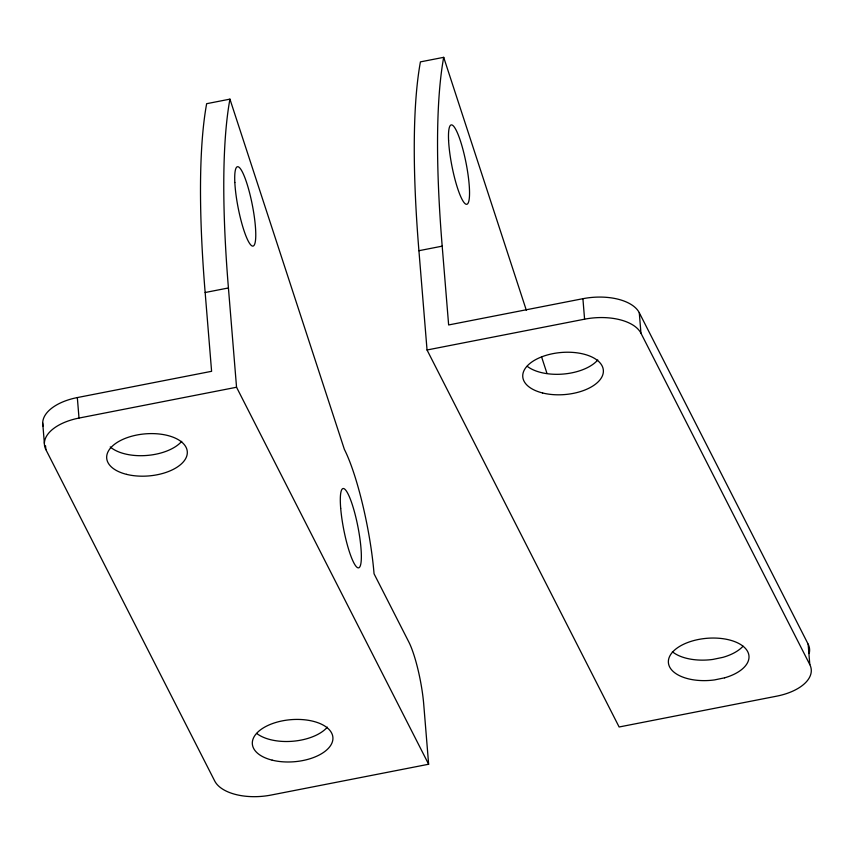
<?xml version="1.0" encoding="UTF-8"?>
<svg xmlns="http://www.w3.org/2000/svg" width="854" height="854" viewBox="0 0 854 854"><rect width="100%" height="100%" fill="white"/><g stroke="black" fill="none" stroke-linecap="round" stroke-linejoin="round"><path stroke-width="1.28" d="M45.54 445.767L45.86 449.61L214.717 781.004A46.351 24.2 -4.7 0 0 271.092 795.053L428.633 764.245L423.733 704.347A46.351 8.284 78.9 0 0 408.895 642.155L374.052 573.771A92.702 16.578 78.9 0 0 344.375 449.375L229.929 99.139L206.647 103.697A488.467 87.332 78.9 0 0 205.152 292.516L211.6 371.309L77.33 397.569A46.351 24.2 -4.7 0 0 43.052 426.071M443.696 57.335L420.414 61.883A488.467 87.332 78.9 0 0 418.919 250.702L427.043 349.991L619.129 726.989L776.67 696.17A46.351 24.2 -4.7 0 0 809.816 664.625L808.14 644.14L639.283 312.735A46.351 24.2 -4.7 0 0 582.908 298.697L448.638 324.958L442.191 246.155A488.467 87.332 78.9 0 1 443.696 57.335L526.32 310.216M205.152 292.516L228.424 287.958A488.467 87.332 78.9 0 1 229.929 99.139M418.919 250.702L442.191 246.155M45.86 449.61A46.351 24.2 -4.7 0 1 79.006 418.065L236.547 387.246L428.633 764.245M427.043 349.991L584.584 319.182A46.351 24.2 -4.7 0 1 640.959 333.22L809.816 664.625M541.617 356.993L546.987 373.433M639.283 312.735L640.959 333.22M582.908 298.697L584.584 319.182M228.424 287.958L236.547 387.246M77.33 397.569L79.006 418.065M42.7 422.922L44.376 443.407M808.14 644.14A46.351 24.2 -4.7 0 1 809.176 653.524M181.721 441.347A40.416 21.104 -4.7 0 1 146.749 455.47A40.416 21.104 -4.7 0 1 110.23 446.93M597.789 359.972A40.416 21.104 -4.7 0 1 563.693 374.02A40.416 21.104 -4.7 0 1 527.206 366.291M743.033 646.211A40.416 21.104 -4.7 0 1 722.954 657.334L712.823 659.437A40.416 21.104 -4.7 0 1 672.376 651.741M327.349 727.149A40.416 21.104 -4.7 0 1 293.253 741.208A40.416 21.104 -4.7 0 1 256.755 733.469M724.63 677.82L714.51 679.923A40.416 21.104 -4.7 0 1 670.07 655.552A40.416 21.104 -4.7 0 1 735.518 641.941A40.416 21.104 -4.7 0 1 724.63 677.82M234.829 182.489A40.437 7.227 78.9 0 0 251.781 245.792A40.437 7.227 78.9 0 0 249.069 190.88A40.437 7.227 78.9 0 0 234.829 182.489M340.693 508.301A40.416 7.227 78.9 0 0 358.317 567.867A40.416 7.227 78.9 0 0 353.449 508.365A40.416 7.227 78.9 0 0 340.693 508.301M448.596 140.686A40.437 7.227 78.9 0 0 465.547 203.989A40.437 7.227 78.9 0 0 462.836 149.066A40.437 7.227 78.9 0 0 448.596 140.686M126.552 474.354A40.416 21.104 -4.7 0 0 187.314 452.673A40.416 21.104 -4.7 0 0 127.107 437.675A40.416 21.104 -4.7 0 0 126.552 474.354M542.621 392.979A40.416 21.104 -4.7 0 0 603.383 371.298A40.416 21.104 -4.7 0 0 543.176 356.299A40.416 21.104 -4.7 0 0 542.621 392.979M272.18 760.156A40.416 21.104 -4.7 0 0 332.932 738.475A40.416 21.104 -4.7 0 0 272.736 723.487A40.416 21.104 -4.7 0 0 272.18 760.156"/></g></svg>
